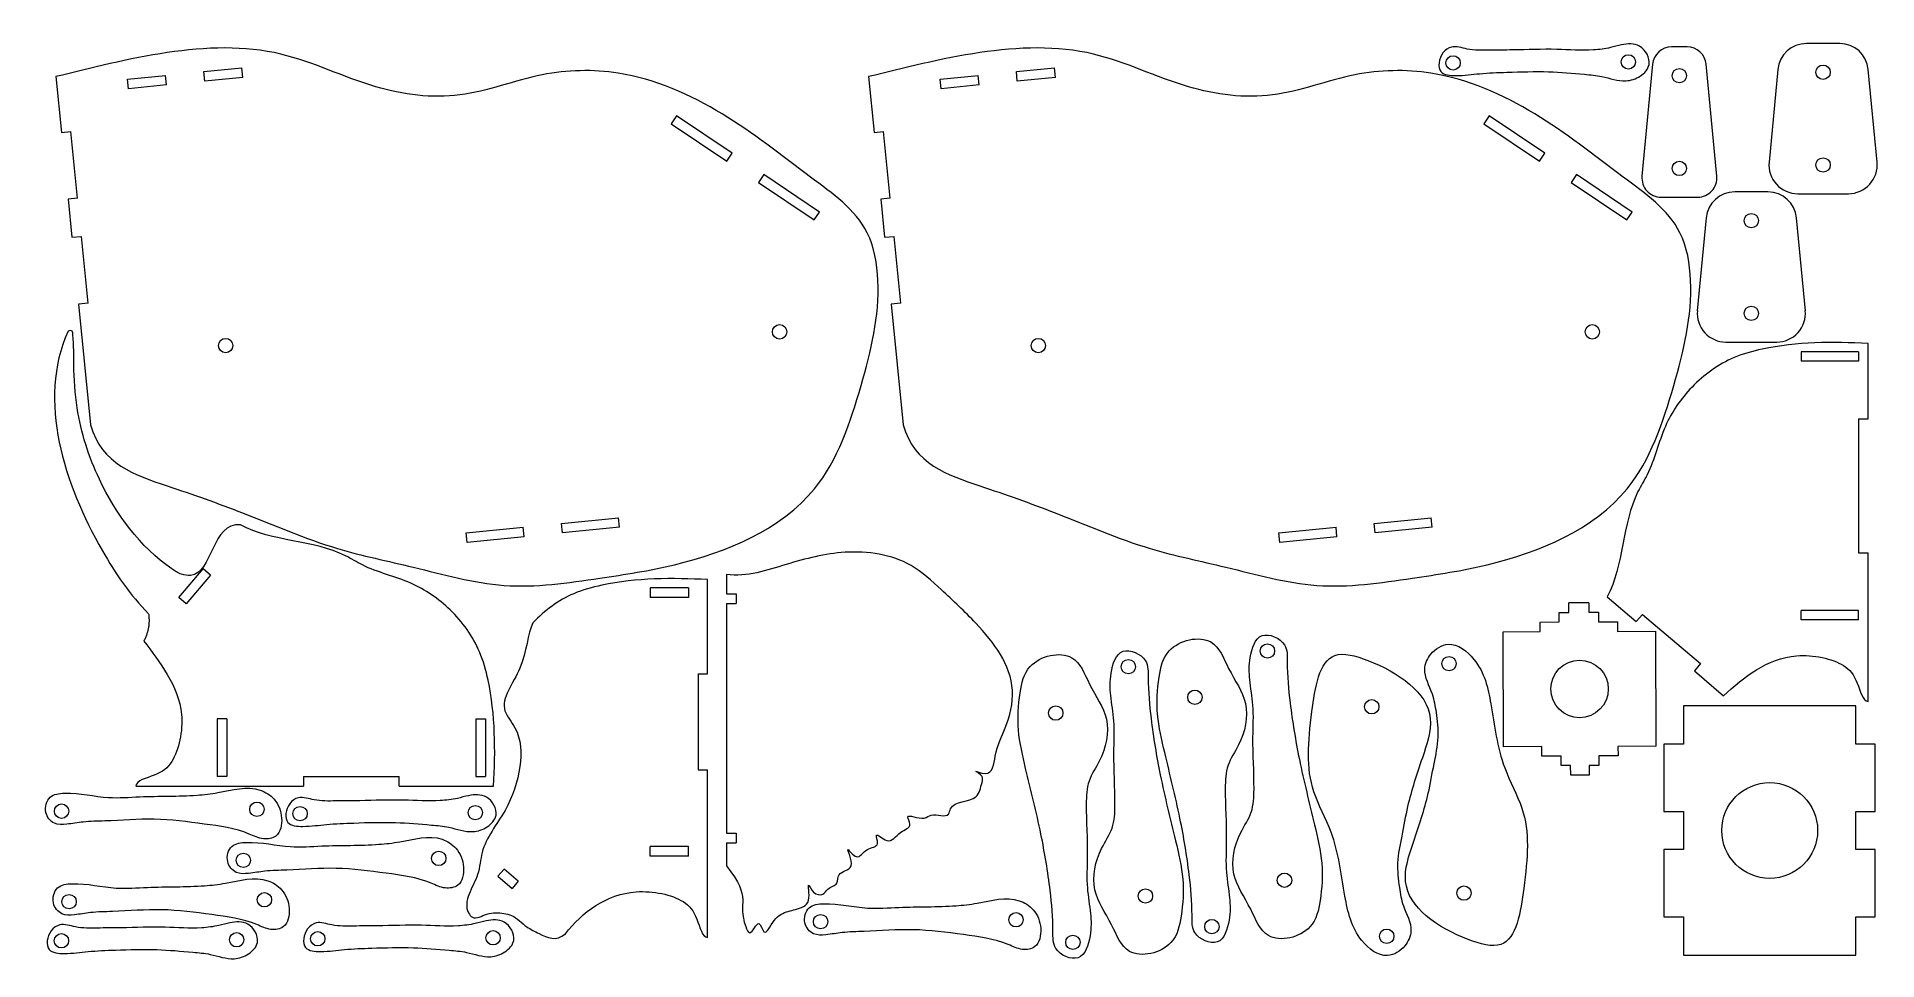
# Model space of a CAD drawing. Header units: inches. Extents: x -0.1 to 23.9, y 0 to 12.
import ezdxf

# ---------------------------------------------------------------- set-up
doc = ezdxf.new("R2010")
doc.units = ezdxf.units.IN
doc.header["$MEASUREMENT"] = 0

msp = doc.modelspace()

# ---------------------------------------------------------------- linework, layer by layer
at = {"color": 7, "linetype": 'Continuous', "lineweight": 15}
for p, q in [((21.468, 11.917), (21.266, 11.917)), ((23.459, 11.962), (23.026, 11.962)), ((0.18, 11.53), (0.253, 10.802)), ((1.114, 11.496), (1.612, 11.545)), ((1.624, 11.421), (1.612, 11.545)), ((2.109, 11.595), (2.607, 11.645)), ((2.122, 11.471), (2.109, 11.595)), ((2.619, 11.52), (2.607, 11.645)), ((10.785, 11.53), (10.858, 10.802)), ((11.72, 11.496), (12.217, 11.545)), ((12.23, 11.421), (12.217, 11.545)), ((12.715, 11.595), (13.212, 11.645)), ((12.727, 11.471), (12.715, 11.595)), ((13.225, 11.52), (13.212, 11.645)), ((21.018, 11.691), (20.879, 10.231)), ((21.855, 10.231), (21.717, 11.691)), ((22.652, 11.622), (22.538, 10.412)), ((23.947, 10.412), (23.832, 11.622)), ((1.127, 11.371), (1.114, 11.496)), ((1.624, 11.421), (1.127, 11.371)), ((2.619, 11.52), (2.122, 11.471)), ((11.732, 11.371), (11.72, 11.496)), ((12.23, 11.421), (11.732, 11.371)), ((13.225, 11.52), (12.727, 11.471)), ((0.253, 10.802), (0.377, 10.814)), ((0.464, 9.944), (0.377, 10.814)), ((8.28, 11.02), (8.21, 10.916)), ((8.21, 10.916), (8.936, 10.428)), ((9.005, 10.531), (8.28, 11.02)), ((10.858, 10.802), (10.982, 10.814)), ((11.069, 9.944), (10.982, 10.814)), ((18.885, 11.02), (18.815, 10.916)), ((18.815, 10.916), (19.541, 10.428)), ((19.611, 10.531), (18.885, 11.02)), ((8.936, 10.428), (9.005, 10.531)), ((19.541, 10.428), (19.611, 10.531)), ((9.42, 10.252), (9.35, 10.148)), ((9.35, 10.148), (10.076, 9.66)), ((10.146, 9.763), (9.42, 10.252)), ((20.026, 10.252), (19.956, 10.148)), ((19.956, 10.148), (20.682, 9.66)), ((20.752, 9.763), (20.026, 10.252)), ((0.464, 9.944), (0.34, 9.931)), ((0.34, 9.931), (0.389, 9.434)), ((11.069, 9.944), (10.945, 9.931)), ((10.945, 9.931), (10.995, 9.434)), ((21.128, 9.957), (21.607, 9.957)), ((22.523, 10.026), (22.089, 10.026)), ((22.911, 10.002), (23.574, 10.002)), ((10.076, 9.66), (10.146, 9.763)), ((20.682, 9.66), (20.752, 9.763)), ((21.716, 9.686), (21.601, 8.476)), ((23.011, 8.476), (22.896, 9.686)), ((0.389, 9.434), (0.514, 9.446)), ((0.601, 8.576), (0.514, 9.446)), ((10.995, 9.434), (11.119, 9.446)), ((11.206, 8.576), (11.119, 9.446)), ((0.601, 8.576), (0.476, 8.563)), ((0.476, 8.563), (0.634, 6.986)), ((11.206, 8.576), (11.082, 8.563)), ((11.082, 8.563), (11.239, 6.986)), ((21.975, 8.066), (22.637, 8.066)), ((23.705, 7.941), (22.955, 7.941)), ((22.955, 7.941), (22.955, 7.816)), ((23.705, 7.941), (23.705, 7.816)), ((23.83, 7.066), (23.83, 8.047)), ((23.705, 7.816), (22.955, 7.816)), ((23.705, 7.066), (23.705, 5.316)), ((23.705, 7.066), (23.83, 7.066)), ((6.778, 5.7), (7.524, 5.775)), ((7.537, 5.65), (7.524, 5.775)), ((17.383, 5.7), (18.13, 5.775)), ((18.142, 5.65), (18.13, 5.775)), ((5.534, 5.576), (6.28, 5.65)), ((5.547, 5.451), (5.534, 5.576)), ((6.293, 5.526), (5.547, 5.451)), ((6.293, 5.526), (6.28, 5.65)), ((6.79, 5.576), (6.778, 5.7)), ((7.537, 5.65), (6.79, 5.576)), ((16.14, 5.576), (16.886, 5.65)), ((16.152, 5.451), (16.14, 5.576)), ((16.898, 5.526), (16.152, 5.451)), ((16.898, 5.526), (16.886, 5.65)), ((17.396, 5.576), (17.383, 5.7)), ((18.142, 5.65), (17.396, 5.576)), ((23.705, 5.316), (23.83, 5.316)), ((23.83, 3.378), (23.83, 5.316)), ((1.783, 4.732), (2.103, 5.108)), ((2.198, 5.027), (2.103, 5.108)), ((2.198, 5.027), (1.879, 4.651)), ((8.436, 4.861), (7.936, 4.861)), ((7.936, 4.861), (7.936, 4.736)), ((8.436, 4.861), (8.436, 4.736)), ((8.686, 3.736), (8.686, 4.967)), ((8.931, 5.032), (8.931, 4.782)), ((1.879, 4.651), (1.783, 4.732)), ((8.436, 4.736), (7.936, 4.736)), ((8.931, 4.782), (9.056, 4.782)), ((8.931, 4.657), (9.056, 4.657)), ((8.931, 4.657), (8.931, 1.657)), ((9.056, 4.782), (9.056, 4.657)), ((20.185, 4.666), (19.925, 4.665)), ((19.925, 4.54), (19.925, 4.665)), ((20.185, 4.666), (20.185, 4.541)), ((20.424, 4.742), (20.805, 4.419)), ((23.705, 4.566), (22.955, 4.566)), ((22.955, 4.441), (22.955, 4.566)), ((23.705, 4.441), (23.705, 4.566)), ((19.55, 4.414), (19.8, 4.415)), ((19.551, 4.289), (19.55, 4.414)), ((19.8, 4.54), (19.925, 4.54)), ((19.8, 4.415), (19.8, 4.54)), ((20.185, 4.541), (20.31, 4.542)), ((20.31, 4.542), (20.311, 4.417)), ((20.311, 4.417), (20.561, 4.417)), ((20.561, 4.417), (20.561, 4.292)), ((20.886, 4.514), (20.805, 4.419)), ((20.886, 4.514), (21.644, 3.871)), ((23.705, 4.441), (22.955, 4.441)), ((19.067, 4.287), (19.551, 4.289)), ((19.072, 2.787), (19.067, 4.287)), ((20.561, 4.292), (21.061, 4.294)), ((21.066, 2.794), (21.061, 4.294)), ((21.644, 3.871), (21.563, 3.775)), ((8.561, 3.736), (8.561, 2.486)), ((8.561, 3.736), (8.686, 3.736)), ((21.563, 3.775), (21.944, 3.452)), ((2.287, 3.149), (2.287, 2.399)), ((2.412, 3.149), (2.287, 3.149)), ((2.412, 3.149), (2.412, 2.399)), ((5.662, 3.149), (5.787, 3.149)), ((5.662, 3.149), (5.662, 2.399)), ((5.787, 3.149), (5.787, 2.399)), ((21.421, 3.319), (21.421, 2.819)), ((23.671, 3.319), (21.421, 3.319)), ((23.671, 2.819), (23.671, 3.319)), ((19.572, 2.789), (19.072, 2.787)), ((19.573, 2.664), (19.572, 2.789)), ((19.823, 2.665), (19.573, 2.664)), ((19.823, 2.54), (19.823, 2.665)), ((20.317, 2.667), (20.317, 2.542)), ((20.567, 2.667), (20.317, 2.667)), ((21.066, 2.794), (20.566, 2.792)), ((20.566, 2.792), (20.567, 2.667)), ((21.421, 2.819), (21.164, 2.819)), ((21.164, 2.819), (21.164, 1.944)), ((23.924, 2.819), (23.671, 2.819)), ((23.924, 1.944), (23.924, 2.819)), ((8.561, 2.486), (8.686, 2.486)), ((8.686, 0.298), (8.686, 2.486)), ((19.948, 2.54), (19.823, 2.54)), ((19.949, 2.415), (19.948, 2.54)), ((20.192, 2.416), (19.949, 2.415)), ((20.317, 2.542), (20.192, 2.541)), ((20.192, 2.541), (20.192, 2.416)), ((1.225, 2.274), (3.412, 2.274)), ((2.412, 2.399), (2.287, 2.399)), ((3.412, 2.399), (3.412, 2.274)), ((3.412, 2.399), (4.662, 2.399)), ((4.662, 2.274), (4.662, 2.399)), ((4.662, 2.274), (5.893, 2.274)), ((5.662, 2.399), (5.787, 2.399)), ((21.164, 1.944), (21.421, 1.944)), ((21.421, 1.944), (21.421, 1.444)), ((23.671, 1.444), (23.671, 1.944)), ((23.671, 1.944), (23.924, 1.944)), ((8.436, 1.486), (7.936, 1.486)), ((7.936, 1.361), (7.936, 1.486)), ((8.436, 1.361), (8.436, 1.486)), ((8.931, 1.657), (9.056, 1.657)), ((8.931, 1.532), (9.056, 1.532)), ((8.931, 1.532), (8.931, 1.234)), ((9.056, 1.657), (9.056, 1.532)), ((21.421, 1.444), (21.164, 1.444)), ((21.164, 1.444), (21.164, 0.569)), ((23.924, 1.444), (23.671, 1.444)), ((23.924, 0.569), (23.924, 1.444)), ((8.436, 1.361), (7.936, 1.361)), ((5.948, 1.096), (6.029, 1.191)), ((5.948, 1.096), (6.134, 0.938)), ((6.215, 1.033), (6.029, 1.191)), ((6.215, 1.033), (6.134, 0.938)), ((21.164, 0.569), (21.421, 0.569)), ((21.421, 0.569), (21.421, 0.069)), ((23.671, 0.069), (23.671, 0.569)), ((23.671, 0.569), (23.924, 0.569)), ((21.421, 0.069), (23.671, 0.069))]:
    msp.add_line(p, q, dxfattribs=at)
for centre, radius in [((18.414, 11.709), 0.0938), ((20.701, 11.722), 0.0938), ((21.367, 11.542), 0.0938), ((23.242, 11.587), 0.0938), ((21.367, 10.332), 0.0938), ((23.242, 10.377), 0.0938), ((22.306, 9.651), 0.0938), ((22.306, 8.441), 0.0938), ((9.625, 8.2), 0.0938), ((20.231, 8.2), 0.0938), ((2.396, 8.021), 0.0938), ((13.001, 8.021), 0.0938), ((15.991, 4.036), 0.0937), ((14.176, 3.831), 0.0937), ((18.361, 3.871), 0.0938), ((20.064, 3.541), 0.375), ((15.044, 3.432), 0.0938), ((17.353, 3.308), 0.0938), ((13.229, 3.226), 0.0938), ((22.546, 1.694), 0.625), ((0.254, 1.946), 0.0938), ((2.804, 1.971), 0.0938), ((3.367, 1.914), 0.0938), ((5.654, 1.927), 0.0938), ((2.627, 1.305), 0.0938), ((5.177, 1.33), 0.0938), ((16.214, 1.045), 0.0938), ((18.556, 0.877), 0.0938), ((0.352, 0.765), 0.0938), ((2.902, 0.79), 0.0938), ((14.399, 0.839), 0.0938), ((10.16, 0.504), 0.0938), ((12.71, 0.529), 0.0938), ((15.266, 0.44), 0.0937), ((0.253, 0.255), 0.0938), ((2.54, 0.268), 0.0938), ((3.598, 0.281), 0.0938), ((5.886, 0.294), 0.0938), ((13.452, 0.235), 0.0937), ((17.548, 0.314), 0.0938)]:
    msp.add_circle(centre, radius, dxfattribs=at)
for centre, radius, start, end in [((21.266, 11.667), 0.25, 90, 174.583), ((21.468, 11.667), 0.25, 5.417, 90), ((23.026, 11.587), 0.375, 90, 174.583), ((23.459, 11.587), 0.375, 5.417, 90), ((22.911, 10.377), 0.375, 174.583, 270), ((23.574, 10.377), 0.375, 270, 5.417), ((21.128, 10.207), 0.25, 174.583, 270), ((21.607, 10.207), 0.25, 270, 5.417), ((22.089, 9.651), 0.375, 90, 174.583), ((22.523, 9.651), 0.375, 5.417, 90), ((21.975, 8.441), 0.375, 174.583, 270), ((22.637, 8.441), 0.375, 270, 5.417)]:
    msp.add_arc(centre, radius, start, end, dxfattribs=at)
for points, knots in [([(0.634, 6.986), (0.774, 6.472), (1.554, 6.223), (2.704, 5.82), (3.746, 5.362), (4.907, 5.131), (6.035, 4.802), (7.198, 4.974), (8.599, 5.183), (10.155, 5.837), (10.703, 7.476), (10.979, 8.607), (10.802, 9.666), (9.901, 10.297), (8.909, 11.096), (7.688, 11.638), (6.476, 11.609), (5.469, 11.194), (4.264, 11.352), (2.641, 12.181), (1.09, 11.749), (0.18, 11.53)], [0, 0, 0, 0, 0.052508, 0.094007, 0.146764, 0.187185, 0.235384, 0.285167, 0.324609, 0.407225, 0.466135, 0.521425, 0.546803, 0.588036, 0.64441, 0.70239, 0.741832, 0.785886, 0.829747, 0.881811, 1, 1, 1, 1]), ([(11.239, 6.986), (11.38, 6.472), (12.16, 6.223), (13.309, 5.82), (14.351, 5.362), (15.512, 5.131), (16.64, 4.802), (17.804, 4.974), (19.205, 5.183), (20.76, 5.837), (21.308, 7.476), (21.584, 8.607), (21.408, 9.666), (20.507, 10.297), (19.514, 11.096), (18.293, 11.638), (17.081, 11.609), (16.075, 11.194), (14.869, 11.352), (13.246, 12.181), (11.695, 11.749), (10.785, 11.53)], [0, 0, 0, 0, 0.052508, 0.094007, 0.146764, 0.187185, 0.235384, 0.285167, 0.324609, 0.407225, 0.466135, 0.521425, 0.546803, 0.588036, 0.64441, 0.70239, 0.741832, 0.785886, 0.829747, 0.881811, 1, 1, 1, 1]), ([(20.468, 11.909), (20.516, 11.92), (20.637, 11.957), (20.874, 11.971), (21.03, 11.7), (20.861, 11.52), (20.63, 11.445), (20.386, 11.538), (20.049, 11.567), (19.636, 11.604), (19.182, 11.589), (18.77, 11.576), (18.504, 11.534), (18.193, 11.555), (18.238, 11.83), (18.411, 11.948), (18.625, 11.868), (18.89, 11.877), (19.281, 11.876), (19.735, 11.897), (20.161, 11.863), (20.396, 11.892), (20.468, 11.909)], [0, 0, 0, 0, 0.025012, 0.064561, 0.109825, 0.141829, 0.174905, 0.228684, 0.267293, 0.346435, 0.437989, 0.498222, 0.550524, 0.584938, 0.626251, 0.649143, 0.68416, 0.731884, 0.784455, 0.881469, 0.961884, 1, 1, 1, 1]), ([(0.339, 8.209), (-0.069, 7.299), (0.414, 5.837), (1.148, 4.768), (1.39, 4.522)], [0, 0, 0, 0, 0.742487, 1, 1, 1, 1]), ([(2.589, 5.68), (2.214, 5.726), (2.231, 4.964), (1.806, 5.033), (1.311, 5.352), (0.76, 6.097), (0.451, 7.061), (0.407, 7.721), (0.417, 8.047), (0.395, 8.238), (0.339, 8.209)], [0, 0, 0, 0, 0.196782, 0.221957, 0.252895, 0.570284, 0.776612, 0.895161, 0.978619, 1, 1, 1, 1]), ([(23.83, 8.047), (23.369, 8.072), (22.772, 8.07), (21.982, 7.854), (21.517, 7.517), (21.137, 6.967), (21.029, 6.453), (20.609, 5.783), (20.647, 5.162), (20.424, 4.742)], [0, 0, 0, 0, 0.256178, 0.326771, 0.450574, 0.564973, 0.689616, 0.735755, 1, 1, 1, 1]), ([(5.893, 2.274), (5.918, 2.735), (5.916, 3.332), (5.7, 4.123), (5.363, 4.587), (4.813, 4.967), (4.299, 5.075), (3.629, 5.495), (3.009, 5.457), (2.589, 5.68)], [0, 0, 0, 0, 0.256178, 0.326771, 0.450574, 0.564973, 0.689616, 0.735755, 1, 1, 1, 1]), ([(8.931, 1.234), (9.281, 0.795), (9.038, 0.765), (9.246, 0.288), (9.355, 0.581), (9.427, 0.27), (9.555, 0.576), (9.698, 0.628), (9.865, 0.675), (10.058, 0.721), (9.97, 1.07), (10.06, 0.865), (10.193, 0.837), (10.254, 0.956), (10.398, 0.977), (10.372, 1.17), (10.655, 1.167), (10.45, 1.552), (10.648, 1.276), (10.743, 1.478), (10.945, 1.475), (10.848, 1.699), (11.071, 1.484), (11.167, 1.683), (11.369, 1.737), (11.241, 1.943), (11.498, 1.81), (11.625, 1.942), (11.827, 1.838), (11.869, 2.095), (12.208, 2.041), (12.254, 2.279), (12.291, 2.409), (12.122, 2.495), (12.41, 2.376), (12.429, 2.751), (12.596, 3.043), (12.758, 3.708), (12.278, 4.334), (11.768, 4.804), (11.268, 5.271), (10.497, 5.382), (9.708, 5.173), (9.2, 5.001), (8.931, 5.032)], [0, 0, 0, 0, 0.07218, 0.080439, 0.095017, 0.105822, 0.122848, 0.14191, 0.150248, 0.168358, 0.185537, 0.19539, 0.205949, 0.214048, 0.226437, 0.235881, 0.253061, 0.271706, 0.283881, 0.298814, 0.312171, 0.321405, 0.33421, 0.352678, 0.366469, 0.374808, 0.393169, 0.401891, 0.421395, 0.427563, 0.459324, 0.476769, 0.483641, 0.492587, 0.503146, 0.525735, 0.559788, 0.602917, 0.689023, 0.74329, 0.787292, 0.863213, 0.931049, 1, 1, 1, 1]), ([(8.686, 4.967), (8.222, 4.991), (7.633, 4.991), (6.834, 4.773), (6.563, 4.566), (6.406, 4.404)], [0.5494257, 0.5494257, 0.5494257, 0.5494257, 0.8056036, 0.8761966, 1, 1, 1, 1]), ([(6.406, 4.404), (6.336, 4.264), (6.317, 3.798), (5.918, 3.345), (6.253, 2.972), (6.263, 2.487), (6.076, 1.937), (5.727, 1.523), (5.71, 1.047), (5.461, 0.75), (5.64, 0.517), (5.783, 0.612), (5.949, 0.623), (6.153, 0.605), (6.301, 0.437), (6.539, 0.327), (6.706, 0.239), (6.83, 0.347)], [0, 0, 0, 0, 0.114205, 0.223624, 0.27087, 0.365219, 0.477902, 0.593513, 0.648017, 0.743465, 0.757288, 0.792685, 0.815193, 0.853743, 0.899322, 0.933315, 1, 1, 1, 1]), ([(1.329, 4.166), (1.524, 3.893), (1.934, 3.419), (1.755, 2.608), (1.519, 2.412), (1.225, 2.346), (1.225, 2.274)], [0, 0, 0, 0, 0.461149, 0.724472, 0.870774, 1, 1, 1, 1]), ([(15.007, 0.584), (15.007, 0.506), (15, 0.316), (15.389, 0.142), (15.51, 0.527), (15.504, 0.826), (15.438, 1.175), (15.467, 1.653), (15.432, 2.113), (15.45, 2.554), (15.677, 2.869), (15.78, 3.363), (15.482, 3.76), (15.297, 4.286), (14.666, 4.138), (14.561, 3.653), (14.534, 3.202), (14.678, 2.587), (14.851, 1.901), (14.97, 1.184), (15.007, 0.768), (15.007, 0.584)], [0, 0, 0, 0, 0.025907, 0.061945, 0.09921, 0.132366, 0.170723, 0.218452, 0.296194, 0.330869, 0.365118, 0.427753, 0.485936, 0.533485, 0.5968, 0.638978, 0.694685, 0.752921, 0.853626, 0.938944, 1, 1, 1, 1]), ([(16.25, 3.892), (16.251, 3.97), (16.258, 4.161), (15.868, 4.334), (15.748, 3.949), (15.753, 3.65), (15.82, 3.301), (15.79, 2.823), (15.825, 2.364), (15.807, 1.923), (15.581, 1.607), (15.478, 1.113), (15.776, 0.716), (15.961, 0.19), (16.591, 0.338), (16.696, 0.823), (16.723, 1.274), (16.579, 1.89), (16.406, 2.576), (16.288, 3.292), (16.25, 3.708), (16.25, 3.892)], [0, 0, 0, 0, 0.025907, 0.061945, 0.09921, 0.132366, 0.170723, 0.218452, 0.296194, 0.330869, 0.365118, 0.427753, 0.485936, 0.533485, 0.5968, 0.638978, 0.694685, 0.752921, 0.853626, 0.938944, 1, 1, 1, 1]), ([(19.038, 0.207), (19.244, 0.28), (19.367, 1.101), (19.433, 1.844), (19.008, 2.59), (18.934, 3.272), (18.796, 3.882), (18.393, 4.195), (18.114, 4.024), (17.999, 3.756), (18.153, 3.506), (18.201, 3.21), (18.238, 2.901), (18.16, 2.551), (18.081, 2.085), (17.915, 1.599), (17.649, 0.807), (18.357, 0.326), (18.925, 0.167), (19.038, 0.207)], [0, 0, 0, 0, 0.086473, 0.201224, 0.263841, 0.35744, 0.42531, 0.467876, 0.496265, 0.519241, 0.556864, 0.583624, 0.618875, 0.657601, 0.700502, 0.773447, 0.830648, 0.952544, 1, 1, 1, 1]), ([(13.192, 0.379), (13.192, 0.301), (13.185, 0.11), (13.575, -0.063), (13.695, 0.322), (13.69, 0.621), (13.623, 0.97), (13.653, 1.448), (13.618, 1.907), (13.636, 2.349), (13.862, 2.664), (13.965, 3.158), (13.667, 3.555), (13.482, 4.081), (12.851, 3.933), (12.746, 3.448), (12.719, 2.997), (12.864, 2.381), (13.037, 1.695), (13.155, 0.979), (13.193, 0.563), (13.192, 0.379)], [0, 0, 0, 0, 0.025907, 0.061945, 0.09921, 0.132366, 0.170723, 0.218452, 0.296194, 0.330869, 0.365118, 0.427753, 0.485936, 0.533485, 0.5968, 0.638978, 0.694685, 0.752921, 0.853626, 0.938944, 1, 1, 1, 1]), ([(14.436, 3.687), (14.436, 3.765), (14.443, 3.955), (14.053, 4.129), (13.933, 3.744), (13.938, 3.445), (14.005, 3.096), (13.975, 2.618), (14.01, 2.158), (13.992, 1.717), (13.766, 1.402), (13.663, 0.908), (13.961, 0.511), (14.146, -0.015), (14.777, 0.133), (14.882, 0.618), (14.909, 1.069), (14.764, 1.684), (14.591, 2.37), (14.473, 3.087), (14.435, 3.503), (14.436, 3.687)], [0, 0, 0, 0, 0.025907, 0.061945, 0.09921, 0.132366, 0.170723, 0.218452, 0.296194, 0.330869, 0.365118, 0.427753, 0.485936, 0.533485, 0.5968, 0.638978, 0.694685, 0.752921, 0.853626, 0.938944, 1, 1, 1, 1]), ([(16.871, 3.978), (16.665, 3.905), (16.542, 3.084), (16.476, 2.341), (16.901, 1.594), (16.976, 0.913), (17.114, 0.303), (17.516, -0.01), (17.795, 0.161), (17.91, 0.429), (17.756, 0.678), (17.708, 0.975), (17.671, 1.284), (17.749, 1.634), (17.829, 2.1), (17.994, 2.585), (18.26, 3.377), (17.553, 3.859), (16.984, 4.018), (16.871, 3.978)], [0, 0, 0, 0, 0.086473, 0.201224, 0.263841, 0.35744, 0.42531, 0.467876, 0.496265, 0.519241, 0.556864, 0.583624, 0.618875, 0.657601, 0.700502, 0.773447, 0.830648, 0.952544, 1, 1, 1, 1]), ([(21.944, 3.452), (22.208, 3.695), (22.686, 4.083), (23.496, 3.909), (23.692, 3.672), (23.758, 3.379), (23.83, 3.378)], [0, 0, 0, 0, 0.461149, 0.724472, 0.870774, 1, 1, 1, 1]), ([(2.295, 2.188), (2.203, 2.172), (1.868, 2.135), (1.39, 2.148), (0.808, 2.101), (0.437, 2.203), (0.077, 2.161), (0.014, 1.93), (0.146, 1.765), (0.343, 1.774), (0.557, 1.813), (0.941, 1.818), (1.469, 1.865), (2.097, 1.781), (2.584, 1.716), (2.871, 1.567), (3.101, 1.604), (3.151, 1.873), (3.059, 2.106), (2.748, 2.303), (2.48, 2.221), (2.295, 2.188)], [0, 0, 0, 0, 0.04046, 0.15033, 0.210445, 0.295315, 0.324277, 0.354468, 0.380869, 0.404776, 0.43622, 0.478419, 0.573139, 0.669709, 0.758273, 0.787002, 0.811421, 0.84774, 0.886903, 0.9186, 1, 1, 1, 1]), ([(5.421, 2.113), (5.469, 2.124), (5.59, 2.161), (5.826, 2.175), (5.983, 1.905), (5.813, 1.724), (5.582, 1.649), (5.339, 1.743), (5.002, 1.772), (4.588, 1.809), (4.135, 1.794), (3.723, 1.78), (3.456, 1.739), (3.145, 1.76), (3.19, 2.035), (3.363, 2.152), (3.577, 2.072), (3.842, 2.082), (4.233, 2.081), (4.688, 2.102), (5.113, 2.068), (5.348, 2.097), (5.421, 2.113)], [0, 0, 0, 0, 0.025012, 0.064561, 0.109825, 0.141829, 0.174905, 0.228684, 0.267293, 0.346435, 0.437989, 0.498222, 0.550524, 0.584938, 0.626251, 0.649143, 0.68416, 0.731884, 0.784455, 0.881469, 0.961884, 1, 1, 1, 1]), ([(4.668, 1.547), (4.576, 1.53), (4.241, 1.494), (3.764, 1.506), (3.181, 1.46), (2.81, 1.562), (2.45, 1.52), (2.387, 1.288), (2.52, 1.123), (2.716, 1.132), (2.93, 1.172), (3.314, 1.176), (3.842, 1.224), (4.47, 1.139), (4.958, 1.075), (5.245, 0.926), (5.475, 0.962), (5.525, 1.232), (5.432, 1.464), (5.122, 1.662), (4.853, 1.579), (4.668, 1.547)], [0, 0, 0, 0, 0.04046, 0.15033, 0.210445, 0.295315, 0.324277, 0.354468, 0.380869, 0.404776, 0.43622, 0.478419, 0.573139, 0.669709, 0.758273, 0.787002, 0.811421, 0.84774, 0.886903, 0.9186, 1, 1, 1, 1]), ([(2.393, 1.006), (2.301, 0.99), (1.966, 0.954), (1.489, 0.966), (0.906, 0.92), (0.535, 1.022), (0.175, 0.98), (0.113, 0.748), (0.245, 0.583), (0.442, 0.592), (0.655, 0.632), (1.039, 0.636), (1.567, 0.684), (2.195, 0.599), (2.683, 0.535), (2.97, 0.386), (3.2, 0.422), (3.25, 0.691), (3.157, 0.924), (2.847, 1.122), (2.579, 1.039), (2.393, 1.006)], [0, 0, 0, 0, 0.04046, 0.15033, 0.210445, 0.295315, 0.324277, 0.354468, 0.380869, 0.404776, 0.43622, 0.478419, 0.573139, 0.669709, 0.758273, 0.787002, 0.811421, 0.84774, 0.886903, 0.9186, 1, 1, 1, 1]), ([(6.83, 0.347), (7.048, 0.629), (7.547, 1), (8.353, 0.83), (8.549, 0.592), (8.615, 0.299), (8.686, 0.298)], [0, 0, 0, 0, 0.461149, 0.724472, 0.870774, 1, 1, 1, 1]), ([(12.201, 0.746), (12.109, 0.729), (11.774, 0.693), (11.296, 0.705), (10.713, 0.659), (10.343, 0.761), (9.983, 0.719), (9.92, 0.487), (10.052, 0.322), (10.249, 0.332), (10.463, 0.371), (10.847, 0.376), (11.375, 0.423), (12.003, 0.338), (12.49, 0.274), (12.777, 0.125), (13.007, 0.161), (13.057, 0.431), (12.965, 0.663), (12.654, 0.861), (12.386, 0.778), (12.201, 0.746)], [0, 0, 0, 0, 0.04046, 0.15033, 0.210445, 0.295315, 0.324277, 0.354468, 0.380869, 0.404776, 0.43622, 0.478419, 0.573139, 0.669709, 0.758273, 0.787002, 0.811421, 0.84774, 0.886903, 0.9186, 1, 1, 1, 1]), ([(2.307, 0.455), (2.355, 0.466), (2.476, 0.503), (2.712, 0.517), (2.869, 0.247), (2.699, 0.066), (2.468, -0.009), (2.225, 0.084), (1.888, 0.113), (1.474, 0.151), (1.021, 0.136), (0.609, 0.122), (0.342, 0.08), (0.031, 0.102), (0.076, 0.376), (0.249, 0.494), (0.463, 0.414), (0.728, 0.423), (1.119, 0.423), (1.574, 0.443), (1.999, 0.409), (2.234, 0.438), (2.307, 0.455)], [0, 0, 0, 0, 0.025012, 0.064561, 0.109825, 0.141829, 0.174905, 0.228684, 0.267293, 0.346435, 0.437989, 0.498222, 0.550524, 0.584938, 0.626251, 0.649143, 0.68416, 0.731884, 0.784455, 0.881469, 0.961884, 1, 1, 1, 1]), ([(5.653, 0.481), (5.701, 0.492), (5.821, 0.529), (6.058, 0.543), (6.214, 0.272), (6.045, 0.092), (5.814, 0.017), (5.57, 0.11), (5.234, 0.139), (4.82, 0.176), (4.366, 0.161), (3.955, 0.148), (3.688, 0.106), (3.377, 0.128), (3.422, 0.402), (3.595, 0.52), (3.809, 0.44), (4.074, 0.449), (4.465, 0.448), (4.919, 0.469), (5.345, 0.435), (5.58, 0.464), (5.653, 0.481)], [0, 0, 0, 0, 0.025012, 0.064561, 0.109825, 0.141829, 0.174905, 0.228684, 0.267293, 0.346435, 0.437989, 0.498222, 0.550524, 0.584938, 0.626251, 0.649143, 0.68416, 0.731884, 0.784455, 0.881469, 0.961884, 1, 1, 1, 1])]:
    msp.add_open_spline(points, degree=3, knots=knots, dxfattribs=at)
msp.add_open_spline([(1.39, 4.522), (1.416, 4.335), (1.329, 4.166)], degree=2, dxfattribs=at)

doc.saveas('drawing.dxf')
